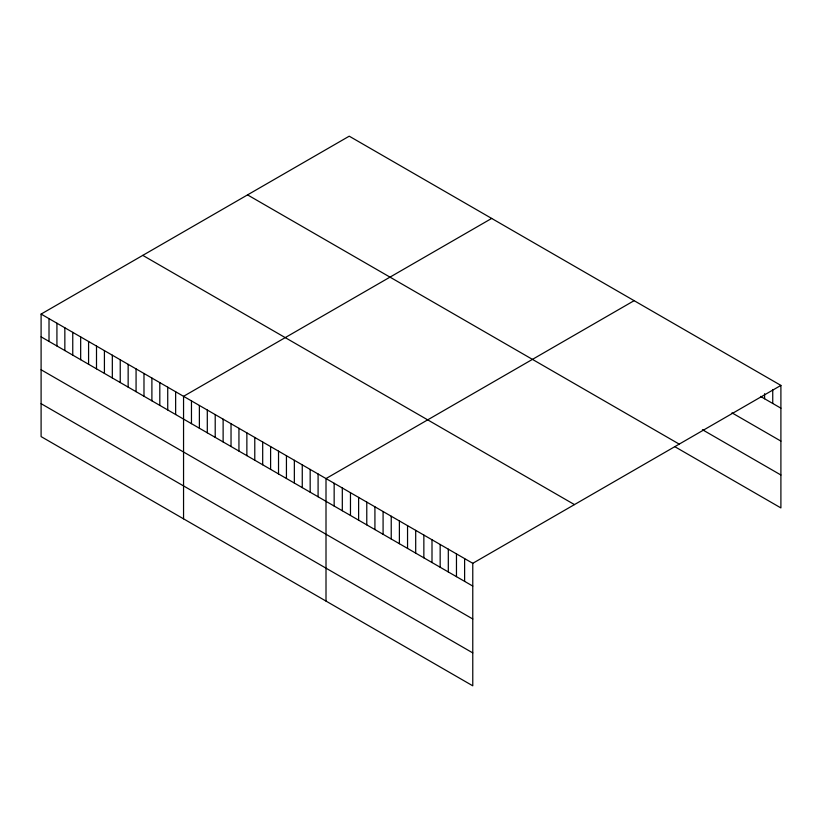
<?xml version="1.0" encoding="UTF-8"?>
<svg xmlns="http://www.w3.org/2000/svg" width="822" height="822" viewBox="0 0 822 822"><rect width="100%" height="100%" fill="white"/><g stroke="black" fill="none" stroke-linecap="round" stroke-linejoin="round"><path stroke-width="1.23" d="M41.1 314.076L472.773 563.306L472.773 685.815L41.1 436.595L41.1 314.076L349.227 136.185L780.9 385.405L780.9 507.924L674.903 446.726M491.679 218.426L183.553 396.317L183.553 518.836M634.132 300.667L326.005 478.568L326.005 601.077M472.773 563.306L780.9 385.405M760.514 396.41L780.9 408.174M731.981 412.85L780.9 441.095M702.42 429.701L780.9 475.003M247.545 194.886L679.219 444.116M142.781 255.375L574.455 504.595M41.1 336.845L472.773 586.076M41.1 369.766L472.773 618.987M41.1 403.674L472.773 652.904M772.742 389.556L772.742 403.468M764.594 393.697L764.594 398.762M464.615 558.59L464.615 581.36M456.467 553.884L456.467 576.654M448.309 549.178L448.309 571.948M440.16 544.472L440.16 567.242M432.002 539.766L432.002 562.536M423.854 535.06L423.854 557.83M415.696 530.354L415.696 553.114M407.548 525.638L407.548 548.408M399.389 520.932L399.389 543.702M391.231 516.226L391.231 538.996M383.083 511.52L383.083 534.29M374.924 506.814L374.924 529.584M366.776 502.108L366.776 524.878M358.618 497.392L358.618 520.162M350.47 492.686L350.47 515.456M342.312 487.98L342.312 510.75M334.153 483.274L334.153 506.044M318.093 473.996L318.093 496.765M310.171 469.424L310.171 492.193M302.26 464.862L302.26 487.631M294.348 460.289L294.348 483.059M286.436 455.717L286.436 478.486M278.524 451.155L278.524 473.924M270.602 446.582L270.602 469.352M262.691 442.01L262.691 464.779M254.779 437.448L254.779 460.217M246.867 432.875L246.867 455.645M238.945 428.303L238.945 451.073M231.033 423.741L231.033 446.51M223.122 419.169L223.122 441.938M215.21 414.596L215.21 437.366M207.298 410.034L207.298 432.804M199.376 405.462L199.376 428.231M191.464 400.889L191.464 423.659M175.641 391.755L175.641 414.524M167.729 387.183L167.729 409.952M159.807 382.61L159.807 405.38M151.895 378.048L151.895 400.817M143.984 373.476L143.984 396.245M136.072 368.903L136.072 391.673M128.15 364.341L128.15 387.111M120.238 359.769L120.238 382.538M112.326 355.196L112.326 377.966M104.415 350.634L104.415 373.404M96.503 346.062L96.503 368.831M88.581 341.49L88.581 364.259M80.669 336.928L80.669 359.697M72.757 332.355L72.757 355.125M64.846 327.783L64.846 350.552M56.924 323.221L56.924 345.99M49.012 318.648L49.012 341.418"/></g></svg>
